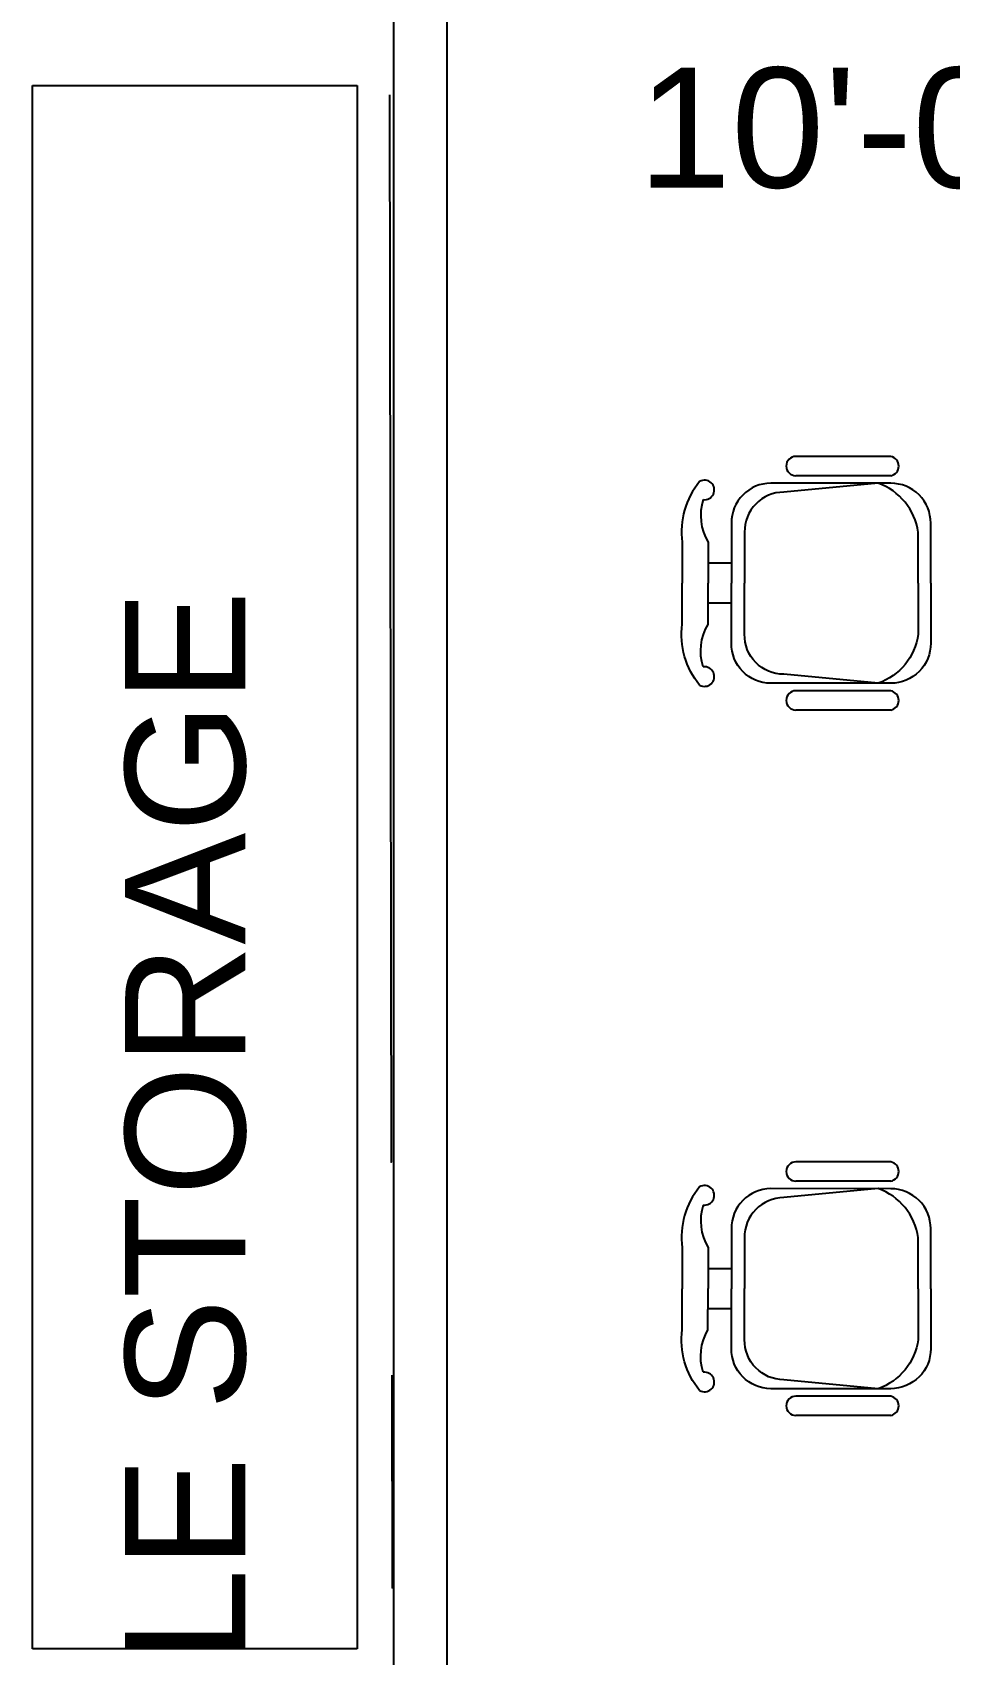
# Model space of a CAD drawing. Header units: inches. Extents: x 6322 to 85903, y -36042 to 7673.
# Drawn here: x 62025.5 to 62094.3, y 5594.7 to 5716.3 of the extents above; entities that cross this region are included whole.
import ezdxf
from ezdxf.enums import TextEntityAlignment as Align

# ---------------------------------------------------------------- set-up
doc = ezdxf.new("R2010")
doc.units = ezdxf.units.IN
doc.header["$LTSCALE"] = 10
doc.linetypes.add('Amconstr', pattern=[9999, 9999, 0])
for name, color, linetype in [('A-TEXT-P', 3, 'Continuous'), ('A-WALL-BLWK', 33, 'Continuous'), ('FURN', 6, 'Continuous'), ('NOITHAT', 21, 'Continuous')]:
    doc.layers.add(name, color=color, linetype=linetype)
doc.styles.add('1by8in-1F', font='arial.ttf', dxfattribs={"height": 6})

# ---------------------------------------------------------------- blocks, each defined once
blk = doc.blocks.new('pdf plan')
at = {"color": 7, "linetype": 'Continuous', "lineweight": -2, "true_color": 0x000007}
for points in [[(380.464, 385.381), (380.464, 369.784), (380.464, 369.784)], [(380.464, 366.674), (380.464, 363.565), (380.464, 363.565)]]:
    blk.add_lwpolyline(points, dxfattribs=at)
at = {"layer": 'A-WALL-BLWK'}
for p, q in [((380.462, 346.526), (380.54, 390.96)), ((381.241, 346.535), (381.318, 390.179))]:
    blk.add_line(p, q, dxfattribs=at)
at = {"layer": 'FURN', "linetype": 'Amconstr', "lineweight": 25}
for p, q in [((375.209, 362.683), (375.249, 385.524)), ((375.249, 385.524), (379.992, 385.516)), ((379.992, 385.516), (379.952, 362.675)), ((379.952, 362.675), (375.209, 362.683))]:
    blk.add_line(p, q, dxfattribs=at)
at = {"layer": 'NOITHAT'}
for p, q in [((387.779, 380.083), (386.393, 380.086)), ((387.778, 379.802), (386.392, 379.804)), ((385.449, 378.527), (385.106, 378.528)), ((385.448, 377.942), (385.105, 377.943)), ((387.773, 376.66), (386.387, 376.662)), ((387.772, 376.378), (386.386, 376.38)), ((387.761, 369.777), (386.374, 369.779)), ((387.76, 369.495), (386.374, 369.498)), ((385.431, 368.22), (385.088, 368.221)), ((385.43, 367.636), (385.087, 367.636)), ((387.755, 366.353), (386.368, 366.355)), ((387.754, 366.071), (386.368, 366.074))]:
    blk.add_line(p, q, dxfattribs=at)
for points in [[(384.985, 379.723, 0.207066), (384.729, 378.834), (384.728, 378.236)], [(388.36, 378.23), (388.361, 379.106, 0.414214), (387.778, 379.692), (386.024, 379.695, 0.418376), (385.45, 379.112), (385.449, 378.235)], [(388.176, 378.23), (388.177, 378.976, 0.28028), (387.594, 379.692), (386.214, 379.564, 0.418376), (385.641, 378.98), (385.639, 378.234)], [(385.038, 379.457, 0.214578), (385.107, 378.836), (385.106, 378.235)], [(384.98, 376.748, -0.207066), (384.727, 377.638), (384.728, 378.236)], [(385.033, 377.013, -0.214578), (385.105, 377.635), (385.106, 378.235)], [(388.36, 378.23), (388.358, 377.353, -0.414214), (387.773, 376.769), (386.019, 376.772, -0.418376), (385.447, 377.358), (385.449, 378.235)], [(388.176, 378.23), (388.175, 377.484, -0.28028), (387.589, 376.769), (386.21, 376.903, -0.418376), (385.638, 377.489), (385.639, 378.234)], [(384.967, 369.416, 0.207066), (384.71, 368.528), (384.709, 367.929)], [(388.342, 367.923), (388.343, 368.8, 0.414214), (387.76, 369.385), (386.006, 369.389, 0.418376), (385.432, 368.805), (385.43, 367.928)], [(388.158, 367.923), (388.159, 368.669, 0.28028), (387.576, 369.386), (386.196, 369.257, 0.418376), (385.622, 368.673), (385.621, 367.928)], [(385.019, 369.151, 0.214578), (385.089, 368.529), (385.088, 367.929)], [(384.962, 366.442, -0.207066), (384.708, 367.331), (384.709, 367.929)], [(385.015, 366.707, -0.214578), (385.086, 367.328), (385.088, 367.929)], [(388.342, 367.923), (388.34, 367.046, -0.414214), (387.754, 366.463), (386.001, 366.466, -0.418376), (385.429, 367.051), (385.43, 367.928)], [(388.158, 367.923), (388.156, 367.178, -0.28028), (387.571, 366.463), (386.192, 366.596, -0.418376), (385.62, 367.182), (385.621, 367.928)]]:
    blk.add_lwpolyline(points, format="xyb", dxfattribs=at)
for centre, radius, start, end in [((386.392, 379.945), 0.141, 89.8991, 269.8991), ((387.753, 379.942), 0.143, 280.2572, 79.3211), ((385.057, 379.599), 0.143, 262.3643, 120.0763), ((385.052, 376.872), 0.143, 239.7219, 97.434), ((386.386, 376.521), 0.141, 89.8991, 269.8991), ((387.746, 376.518), 0.143, 280.4772, 79.5411), ((386.374, 369.638), 0.141, 89.8991, 269.8991), ((387.735, 369.636), 0.143, 280.2572, 79.3211), ((385.038, 369.292), 0.143, 262.3643, 120.0763), ((385.034, 366.565), 0.143, 239.7219, 97.434), ((386.368, 366.215), 0.141, 89.8991, 269.8991), ((387.728, 366.212), 0.143, 280.4772, 79.5411)]:
    blk.add_arc(centre, radius, start, end, dxfattribs=at)
at = {"layer": 'A-TEXT-P', "style": '1by8in-1F'}
for s, rotation, p in [('10\'-0" X 18\'-0"', 359.8991, (391.831, 384.881)), ('FILE STORAGE', 89.8991, (377.451, 369.227))]:
    blk.add_text(s, height=1.75375, rotation=rotation, dxfattribs=at).set_placement(p, align=Align.MIDDLE_CENTER)

msp = doc.modelspace()

# ---------------------------------------------------------------- block references
at = {"linetype": 'Amconstr', "lineweight": 25, "xscale": 5.131858713091743, "yscale": 5.131858713091743, "zscale": 5.131858713091743, "rotation": 0.100856521769071}
msp.add_blockref('pdf plan', (60103.28593, 3730.46186), dxfattribs=at)

doc.saveas('drawing.dxf')
